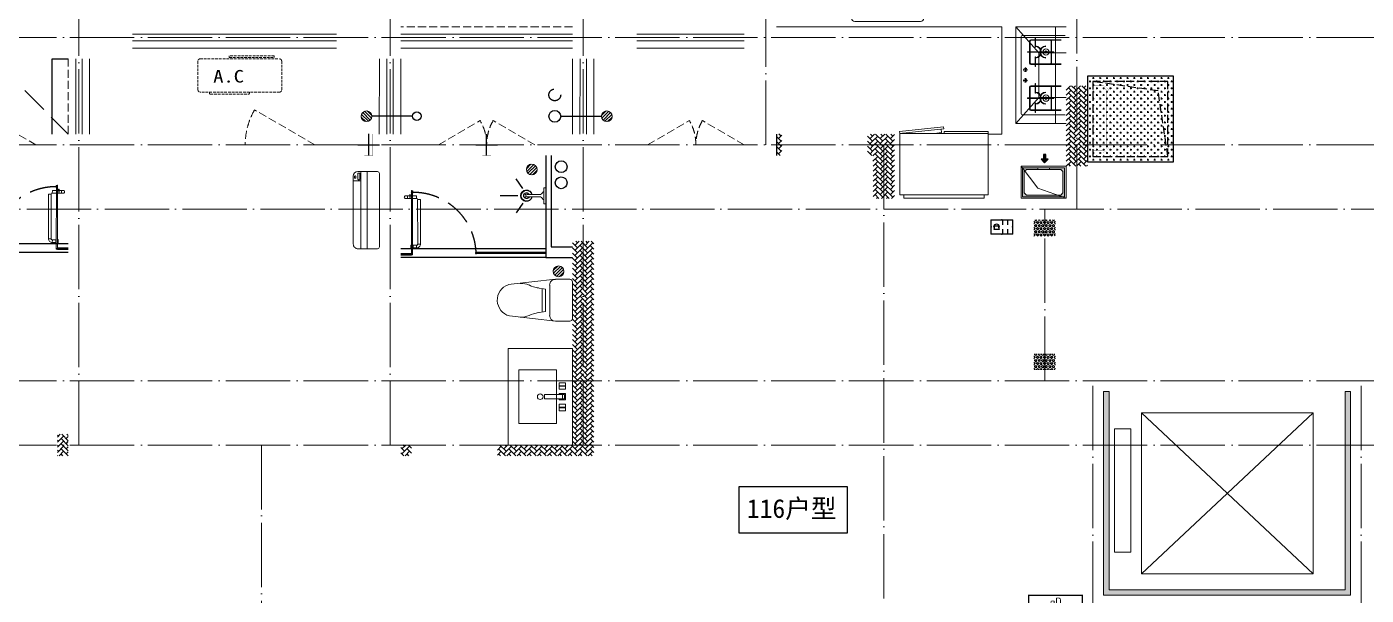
# Model space of a CAD drawing. Extents: x -518115 to 1124316, y -209821 to 1628073.
# Drawn here: x 854231 to 866713, y 677557 to 682857 of the extents above; entities that cross this region are included whole.
import ezdxf
from ezdxf.enums import TextEntityAlignment as Align

# ---------------------------------------------------------------- set-up
doc = ezdxf.new("R2010")
doc.units = 0
doc.header["$LTSCALE"] = 1000
doc.header["$MEASUREMENT"] = 0
for name, pattern in [('__DASH', [0.35, 0.25, -0.1]), ('DASH', [0.35, 0.25, -0.1]), ('DOTE', [2.42, 2, -0.2, 0.02, -0.2])]:
    doc.linetypes.add(name, pattern=pattern)
for name, color, linetype, lineweight in [('3.5方案汇报，与郭总、侯月琴确定户型_t8$0$STAIR', 2, 'Continuous', 18), ('DOTE', 19, 'DOTE', 9), ('EQUIP-消防', 3, 'Continuous', 20), ('LVTRY', 1, 'Continuous', 13), ('PUB_HATCH', 8, 'Continuous', 9), ('WINDOW', 144, 'Continuous', 15), ('填充', 251, 'Continuous', 5), ('平面-栏杆', 135, 'Continuous', 15), ('平面-看线', 45, 'Continuous', 15), ('平面-空调室内机', 176, 'Continuous', 9), ('平面-空调预留孔', 173, 'Continuous', 15), ('空调', 76, 'Continuous', 13), ('立面-洞口示意', 152, 'Continuous', 13)]:
    doc.layers.add(name, color=color, linetype=linetype, lineweight=lineweight)
for name, color, linetype in [('AH-FURNITURE', 1, 'Continuous'), ('EQUIP-安防', 3, 'Continuous'), ('IP-bath&kitchen-JOHNSON', 4, 'Continuous'), ('P-bath&kitchen-JOHNSON', 4, 'Continuous'), ('PUB_TEXT', 4, 'Continuous'), ('VPIPE-中水', 122, 'Continuous'), ('VPIPE-凝结', 150, 'Continuous'), ('VPIPE-废水', 31, 'Continuous'), ('VPIPE-雨水', 4, 'DASH'), ('保温', 6, 'Continuous'), ('卫生间', 6, 'Continuous'), ('建筑-排气道', 9, 'Continuous'), ('机电标识类', 1, 'Continuous'), ('看线', 251, 'Continuous')]:
    doc.layers.add(name, color=color, linetype=linetype)
doc.styles.add('_TEL_DIM', font='SIMPLEX', dxfattribs={"width": 0.8, "height": 3.5, "bigfont": 'HZTXT'})
doc.styles.add('DIM_FONT', font='SIMPLEX.shx', dxfattribs={"width": 0.56})
doc.styles.add('房间名称', font='TSSDENG', dxfattribs={"width": 0.8, "bigfont": 'HZTXT'})
doc.styles.add('黑体', font='')
doc.styles.get('黑体').set_extended_font_data('SimHei')
pattern_1 = [(45, (0, 0), (0, 47.4157523), [100.584, -33.528]), (135, (23.708, 23.708), (3e-15, 47.4157523), [100.584, -33.528])]
pattern_2 = [(90, (0, 0), (-16.49778, 1e-15), [9.525, -19.05]), (210, (0, 0), (8.24889, -14.2874966), [9.525, -19.05]), (150, (6e-16, 9.525), (-8.24889, -14.2874966), [9.525, -19.05])]

# ---------------------------------------------------------------- blocks, each defined once
blk = doc.blocks.new('DBDBDBDB')
at = {"layer": '保温', "linetype": 'Continuous', "ltscale": 10}
h = blk.add_hatch(dxfattribs=at)
h.set_pattern_fill('CROSS', color=5, scale=20, angle=90, style=0)
h.set_pattern_definition([(90, (0, 0), (-31.75, 31.75), [15.875, -47.625]), (180, (7.938, 7.937), (-31.75, -31.75), [15.875, -47.625])])
h.paths.add_polyline_path([(286317, 682397), (287117, 682397), (287117, 681597), (286317, 681597)])
at = {"color": 6}
blk.add_lwpolyline([(286317, 682397), (287117, 682397), (287117, 681597), (286317, 681597)], close=True, dxfattribs=at)
at = {"color": 6, "linetype": '__DASH', "ltscale": 0.3}
blk.add_lwpolyline([(286367, 682347), (287067, 682347), (287067, 681647), (286367, 681647)], close=True, dxfattribs=at)
blk.add_lwpolyline([(286367, 681647), (286459, 682259), (287067, 682347)], dxfattribs=at)
at = {"color": 2, "linetype": '__DASH', "ltscale": 0.2, "const_width": 1}
for points in [[(287067, 682307), (286977, 682307, 0.414214), (286917, 682247), (286917, 681747, 0.414214), (286977, 681687), (287067, 681687)], [(287067, 682287), (286977, 682287, 0.414214), (286937, 682247), (286937, 681747, 0.414214), (286977, 681707), (287067, 681707)]]:
    blk.add_lwpolyline(points, format="xyb", dxfattribs=at)
blk = doc.blocks.new('$lvtry$00000171')
for p, q in [((-74, 11), (-11, 74)), ((-70, -27), (27, 70)), ((-53, -53), (53, 53)), ((-27, -70), (70, 27)), ((11, -74), (74, -11))]:
    blk.add_line(p, q)
blk.add_circle((0, 0), 75)
blk.add_point((0, 0))
blk = doc.blocks.new('gsergvr')
at = {"layer": '平面-空调预留孔', "linetype": 'DASH', "ltscale": 0.1}
for p, q in [((34075, 17176), (34075, 17166)), ((34085, 17156), (34438, 17156)), ((34448, 17166), (34448, 17176))]:
    blk.add_line(p, q, dxfattribs=at)
blk.add_lwpolyline([(34729, 17176), (33989, 17176, -0.414214), (33969, 17196), (33969, 17466, -0.414214), (33989, 17486), (34729, 17486, -0.414214), (34749, 17466), (34749, 17196, -0.414214)], format="xyb", close=True, dxfattribs=at)
blk.add_lwpolyline([(34679, 17515), (34260, 17515), (34260, 17500), (34679, 17500)], close=True, dxfattribs=at)
for centre, start, end in [((34085, 17166), 180, 270), ((34438, 17166), 270, 0)]:
    blk.add_arc(centre, 10, start, end, dxfattribs=at)
at = {"layer": '平面-空调预留孔', "color": 251, "linetype": 'DASH', "ltscale": 0.1, "true_color": 0x636466, "style": '黑体', "width": 1.2}
blk.add_text('A.C', height=117, dxfattribs=at).set_placement((34111, 17265))
blk = doc.blocks.new('rtyryrtyeeretee')
at = {"layer": '平面-空调预留孔'}
blk.add_blockref('gsergvr', (635673, 326706), dxfattribs=at)
blk = doc.blocks.new('dongkong')
blk.add_wipeout([(-603756, 210771), (-603756, 210571), (-603836, 210571), (-603836, 210771)])
at = {"layer": '机电标识类', "color": 250, "linetype": 'DASH', "ltscale": 400}
for p, q in [((-603796, 210771), (-603796, 210571)), ((-603896, 210671), (-603696, 210671))]:
    blk.add_line(p, q, dxfattribs=at)
at = {"layer": '空调', "color": 6, "linetype": 'DASH', "const_width": 2}
blk.add_lwpolyline([(-603756, 210771), (-603756, 210571), (-603836, 210571), (-603836, 210771)], close=True, dxfattribs=at)
blk = doc.blocks.new('$equip$00002628')
at = {"linetype": 'Continuous'}
for p, q in [((-0.625, 0.415), (0.625, 0.415)), ((-0.625, -0.415), (-0.625, 0.415)), ((-0.472, 0.01), (-0.409, 0.01)), ((-0.446, -0.138), (-0.395, 0.058)), ((-0.395, 0.058), (-0.395, 0.058)), ((-0.395, 0.058), (-0.206, 0.058)), ((-0.206, 0.058), (-0.155, -0.138)), ((-0.191, 0.01), (-0.129, 0.01)), ((0.071, 0.129), (0.071, 0.415)), ((0.35, 0.129), (0.35, 0.415)), ((0.625, 0.415), (0.625, -0.415)), ((0.625, -0.415), (-0.625, -0.415)), ((-0.155, -0.138), (-0.446, -0.138)), ((0.071, -0.415), (0.071, -0.129)), ((0.35, -0.415), (0.35, -0.129))]:
    blk.add_line(p, q, dxfattribs=at)
at = {"const_width": 0.05}
blk.add_lwpolyline([(-0.625, 0.415), (0.625, 0.415), (0.625, -0.415), (-0.625, -0.415), (-0.625, 0.415), (0.625, 0.415)], dxfattribs=at)
at = {"linetype": 'Continuous'}
blk.add_arc((-0.3, -0.011), 0.173, 6.98974, 173.01026, dxfattribs=at)
for p in [(-0.625, 0), (0, 0.415), (0, -0.415), (0.625, 0)]:
    blk.add_point(p)
at = {"color": 7, "style": '_TEL_DIM', "flags": 1}
blk.add_attdef('A', text='', height=0.000025, dxfattribs=at).set_placement((0, 0), align=Align.MIDDLE_CENTER)
blk = doc.blocks.new('GDGRDGDRGDFD')
at = {"layer": 'EQUIP-消防', "const_width": 12.8}
blk.add_lwpolyline([(136867, 335508), (136367, 335508), (136367, 335348), (136867, 335348)], close=True, dxfattribs=at)
at = {"layer": 'PUB_TEXT', "color": 7, "true_color": 0xffffff, "style": '房间名称', "width": 0.8}
blk.add_text('qD', height=90, dxfattribs=at).set_placement((136565, 335396))
blk = doc.blocks.new('GHFHFHTFHCSDCS')
blk.add_blockref('GDGRDGDRGDFD', (319900, 33216))
at = {"layer": 'EQUIP-安防', "xscale": 160, "yscale": 160, "zscale": 160}
blk.add_blockref('$equip$00002628', (456017, 372157), dxfattribs=at)
blk = doc.blocks.new('rrrrrrrrrrrra')
for p, q in [((-112, 459), (-112, 324)), ((253, 484), (-87, 484)), ((278, 324), (278, 459)), ((-112, 324), (-64, -103)), ((-59, 271), (224, 271)), ((278, 324), (228, -116)), ((-21, 232), (-34, 154)), ((191, 200), (-26, 200)), ((186, 232), (-21, 232)), ((186, 232), (199, 154))]:
    blk.add_line(p, q)
for centre, radius, start, end in [((-87, 459), 25, 90, 180), ((253, 459), 25, 0, 90), ((-59, 324), 53.3, 180, 270), ((224, 324), 53.3, 270, 0), ((-323, 210), 294, 333.5369, 351.4828), ((488, 210), 294, 188.5172, 206.4631), ((149, -3), 224, 158.5202, 180), ((16, -3), 224, 0, 21.4798), ((84, -64), 153, 195.0773, 340.1181)]:
    blk.add_arc(centre, radius, start, end)
blk = doc.blocks.new('A$C1E0F638F')
for points in [[(500, 435), (500, 85), (0, 85), (0, 435)], [(270, 30), (230, 30), (230, 195), (270, 195)], [(120, 0), (180, 0), (180, 60), (120, 60)], [(147, 55), (153, 55), (153, 5), (147, 5)], [(230, 30), (270, 30), (270, 10), (230, 10)], [(380, 0), (320, 0), (320, 60), (380, 60)], [(353, 55), (347, 55), (347, 5), (353, 5)]]:
    blk.add_lwpolyline(points, close=True)
blk.add_lwpolyline([(270, 60), (280, 60), (280, 0), (220, 0), (220, 60), (230, 60)])
blk.add_circle((250, 236), 26)
blk = doc.blocks.new('135')
blk.add_hatch(color=256).paths.add_polyline_path([(5, 2), (4, -1), (-5, 2), (-4, 5)])
for p, q in [((-6, 19), (-3, 19)), ((-3, 19), (-6, 19)), ((-6, 3), (5, -2)), ((-6, 3), (-5, 3)), ((-5, 11), (-5, 31)), ((5, 11), (-5, 11)), ((5, 10), (-5, 10)), ((-5, 3), (-4, 6)), ((-4, 6), (5, 2)), ((0, 0), (0, 39)), ((6, 19), (3, 19)), ((3, 19), (6, 19)), ((4, -1), (5, 2)), ((5, 11), (5, 32)), ((4, -1), (6, -2))]:
    blk.add_line(p, q)
for centre, radius, start, end in [((6, 16), 13.5, 151.0147, 204.8403), ((13, 4), 20.5, 163.0924, 182.0012), ((-6, 4), 1, 184.2275, 248.4661), ((-5, 22), 0.5, 335.7643, 151.0147), ((4, 18), 9.42, 155.7643, 171.9773), ((9, 15), 14.6, 166.278, 198.0953), ((14, 4), 19.5, 163.7443, 182.5269), ((-5, 3), 0.5, 181.9385, 247.2597), ((5, 22), 0.5, 29.8425, 204.574), ((-6, 17), 11.7, 10.475, 24.574), ((-6, 15), 12.4, 338.6449, 16.0476), ((29, 7), 24, 172.9439, 199.2318), ((-6, 16), 13.4, 334.9111, 29.8425), ((26, 6), 20.6, 169.1454, 199.9526), ((6, -1), 1.17, 247.4597, 19.9526), ((6, -1), 0.5, 247.4597, 19.2318)]:
    blk.add_arc(centre, radius, start, end)
blk.add_open_spline([(-5, 31), (-4, 31), (-2, 33), (1, 29), (3, 31), (5, 32)], degree=3, knots=[0, 0, 0, 0, 3.066329, 6.218313, 11.124135, 11.124135, 11.124135, 11.124135])
blk = doc.blocks.new('SDFAWERAWER')
at = {"layer": 'LVTRY', "color": 1}
for p, q in [((593941, -1242210), (593784, -1242595)), ((593965, -1242220), (593807, -1242604)), ((593941, -1242210), (593965, -1242220)), ((593988, -1242191), (593978, -1242214)), ((594007, -1242226), (593978, -1242214)), ((594017, -1242203), (593988, -1242191)), ((594016, -1242220), (594027, -1242193)), ((594016, -1242220), (594022, -1242223)), ((594026, -1242204), (594018, -1242222)), ((594018, -1242222), (594021, -1242220)), ((594025, -1242211), (594021, -1242220)), ((594023, -1242221), (594022, -1242223)), ((594022, -1242223), (594024, -1242222)), ((594023, -1242211), (594030, -1242194)), ((594024, -1242221), (594024, -1242222)), ((594025, -1242211), (594031, -1242197)), ((594027, -1242193), (594033, -1242195)), ((594028, -1242234), (594078, -1242255)), ((594030, -1242194), (594031, -1242197)), ((594032, -1242197), (594033, -1242195)), ((594033, -1242195), (594034, -1242197)), ((594034, -1242198), (594034, -1242197)), ((594047, -1242201), (594036, -1242229)), ((594036, -1242229), (594039, -1242230)), ((594037, -1242211), (594088, -1242232)), ((594039, -1242230), (594045, -1242214)), ((594039, -1242230), (594042, -1242228)), ((594042, -1242228), (594051, -1242205)), ((594050, -1242202), (594043, -1242218)), ((594047, -1242201), (594050, -1242202)), ((594050, -1242202), (594051, -1242205)), ((594057, -1242246), (594067, -1242223)), ((593784, -1242595), (593807, -1242604)), ((593803, -1242641), (593813, -1242618)), ((593803, -1242641), (593833, -1242653)), ((593813, -1242618), (593842, -1242630)), ((593842, -1242630), (593833, -1242653)), ((593834, -1242656), (593833, -1242653)), ((593845, -1242629), (593834, -1242656)), ((593836, -1242657), (593834, -1242656)), ((593848, -1242630), (593836, -1242657)), ((593845, -1242629), (593842, -1242630)), ((593848, -1242630), (593845, -1242629)), ((593847, -1242662), (593858, -1242634)), ((593847, -1242662), (593850, -1242663)), ((593850, -1242663), (593861, -1242635)), ((593852, -1242662), (593862, -1242637)), ((593858, -1242634), (593861, -1242635)), ((593861, -1242635), (593862, -1242637))]:
    blk.add_line(p, q, dxfattribs=at)
blk.add_lwpolyline([(593823, -1242717), (594046, -1242174), (594037, -1242170), (593814, -1242713)], close=True, dxfattribs=at)
blk.add_arc((594075, -1242240), 15.3, 281.7932, 33.7019, dxfattribs=at)
for centre, major_axis, start_param, end_param in [((593974, -1242224), (3.93, 9.6), 0, 1.570796), ((593817, -1242608), (13.5, 33.1), 1.570796, 3.141593), ((593817, -1242608), (3.93, 9.6), 1.570796, 3.141593)]:
    blk.add_ellipse(centre, major_axis=major_axis, ratio=1, start_param=start_param, end_param=end_param, dxfattribs=at)
at = {"layer": 'P-bath&kitchen-JOHNSON', "color": 8, "linetype": 'DASH'}
blk.add_arc((593810, -1242714), 586, 67.5369, 157.1325, dxfattribs=at)
at = {"layer": 'LVTRY', "color": 1, "xscale": -1, "rotation": 157.7329157530927}
blk.add_blockref('135', (594045, -1242162), dxfattribs=at)
blk = doc.blocks.new('A$C5DCB2F21')
at = {"layer": 'IP-bath&kitchen-JOHNSON', "color": 8}
for p, q in [((-68, -213), (-158, -275)), ((68, -213), (158, -275)), ((0, -261), (0, -425))]:
    blk.add_line(p, q, dxfattribs=at)
at = {"layer": 'IP-bath&kitchen-JOHNSON', "color": 250}
for centre, major_axis, ratio, start_param, end_param in [((0, -179), (-51, 0), 0.990052, -1.36297, 4.504563), ((0, -178), (-26.8, 0), 0.994812, -1.167677, 4.309269)]:
    blk.add_ellipse(centre, major_axis=major_axis, ratio=ratio, start_param=start_param, end_param=end_param, dxfattribs=at)
at = {"layer": 'LVTRY', "color": 1}
for p, q in [((74, 0), (-74, 0)), ((-10, -174), (-10, -49)), ((11, -174), (11, -49))]:
    blk.add_line(p, q, dxfattribs=at)
blk.add_lwpolyline([(74, 0), (74, -16), (-74, -16), (-74, 0)], dxfattribs=at)
for points in [[(-26, -31, -0.364142), (-38, -16, -0.020495)], [(-10, -49, 0.214893), (-26, -31, 7.649644)], [(11, -49, -0.21439), (26, -31, -7.649644)], [(26, -31, 0.364142), (38, -16, 0.020495)]]:
    blk.add_lwpolyline(points, format="xyb", dxfattribs=at)
blk.add_arc((0, -174), 10.5, 180, 0, dxfattribs=at)
for centre, major_axis, ratio, start_param, end_param in [((0, -181), (53.6, 0), 0.987577, 1.76809, 7.656688), ((-12, -165), (0, 1.43), 0.85, -1.570796, 4.712389), ((-12, -189), (0, 1.43), 0.85, 4.712389, 10.995574), ((12, -165), (0, 1.43), 0.85, 4.712389, 10.995574), ((12, -189), (0, 1.43), 0.85, 4.712389, 10.995574)]:
    blk.add_ellipse(centre, major_axis=major_axis, ratio=ratio, start_param=start_param, end_param=end_param, dxfattribs=at)
blk = doc.blocks.new('DSGDFGF')
at = {"layer": 'IP-bath&kitchen-JOHNSON'}
for p, q in [((676542, 342985), (677892, 342985)), ((676542, 342950), (677192, 342950)), ((676542, 342940), (677192, 342940)), ((676542, 342905), (677892, 342905)), ((677192, 342940), (677192, 342950)), ((677892, 342940), (677792, 342940)), ((677792, 342930), (677792, 342940)), ((677892, 342930), (677792, 342930))]:
    blk.add_line(p, q, dxfattribs=at)
at = {"layer": 'IP-bath&kitchen-JOHNSON', "color": 8}
for points in [[(676542, 343855), (676542, 342905), (676292, 342905)], [(676492, 343855), (676492, 343005), (676292, 343005)]]:
    blk.add_lwpolyline(points, dxfattribs=at)
at = {"layer": 'LVTRY', "color": 1}
blk.add_lwpolyline([(676892, 341155), (676292, 341155), (676292, 342055), (676892, 342055)], close=True, dxfattribs=at)
at = {"layer": 'IP-bath&kitchen-JOHNSON'}
for name, p, rotation in [('A$C5DCB2F21', (676542, 343480), 90.00848852444699), ('SDFAWERAWER', (-342526, 1268091), 22.25976934310714)]:
    blk.add_blockref(name, p, dxfattribs=dict(at, rotation=rotation))
at = {"layer": 'LVTRY', "xscale": -0.6666666667107826, "yscale": 0.6666666667107826}
for p in [(676672, 343725), (676422, 342775)]:
    blk.add_blockref('$lvtry$00000171', p, dxfattribs=at)
at = {"layer": 'LVTRY', "color": 1, "extrusion": (0, 0, -1), "xscale": -1, "zscale": -1, "rotation": 270}
blk.add_blockref('rrrrrrrrrrrra', (-676776, 342423), dxfattribs=at)
at = {"layer": 'LVTRY', "color": 1, "xscale": -1, "rotation": 270}
blk.add_blockref('A$C1E0F638F', (676357, 341356), dxfattribs=at)
blk = doc.blocks.new('A$C001338C2')
for p, q in [((0, 249), (0, 22)), ((845, 304), (55, 304)), ((109, 215), (109, 304)), ((900, 22), (900, 249)), ((22, 0), (878, 0))]:
    blk.add_line(p, q)
at = {"lineweight": 5}
for p, q in [((900, 215), (0, 215)), ((900, 143), (0, 143))]:
    blk.add_line(p, q, dxfattribs=at)
for points in [[(89, 226), (22, 226, -0.414214), (17, 232), (17, 243, -0.414214), (22, 249), (89, 249, -0.414214), (95, 243), (95, 232, -0.414214)], [(73, 275), (57, 275, -0.414214), (51, 281), (51, 283, -0.414214), (57, 289), (73, 289, -0.414214), (79, 283), (79, 281, -0.414214)]]:
    blk.add_lwpolyline(points, format="xyb", close=True)
for centre, radius, start, end in [((55, 249), 55, 90, 180), ((845, 249), 55, 360, 90), ((22, 22), 22, 180, 270), ((878, 22), 22, 270, 360)]:
    blk.add_arc(centre, radius, start, end)
blk = doc.blocks.new('GDFGDGRD')
at = {"layer": '保温', "linetype": 'ByBlock', "ltscale": 10}
h = blk.add_hatch(dxfattribs=at)
h.set_pattern_fill('AR-HBONE', color=251, scale=55)
h.set_pattern_definition(pattern_1)
h.paths.add_polyline_path([(434617, 372724), (434417, 372724), (434416, 373474), (434616, 373474)])
h = blk.add_hatch(dxfattribs=at)
h.set_pattern_fill('AR-HBONE', color=251, scale=55)
h.set_pattern_definition(pattern_1)
h.paths.add_polyline_path([(436215, 372424), (436217, 373024), (436417, 373024), (436415, 372424)])
h = blk.add_hatch(dxfattribs=at)
h.set_pattern_fill('AR-HBONE', color=251, scale=55)
h.set_pattern_definition(pattern_1)
h.paths.add_polyline_path([(436417, 372824), (436417, 373024), (436467, 373024), (436467, 372824)])
h = blk.add_hatch(dxfattribs=at)
h.set_pattern_fill('AR-HBONE', color=251, scale=55)
h.set_pattern_definition(pattern_1)
h.paths.add_polyline_path([(437267, 372824), (437267, 373024), (437317, 373024), (437317, 372824)])
at = {"layer": '保温', "linetype": 'Continuous', "ltscale": 10}
h = blk.add_hatch(dxfattribs=at)
h.set_pattern_fill('HEX', color=251, scale=10, angle=90, style=0)
h.set_pattern_definition(pattern_2)
h.paths.add_polyline_path([(434917, 372074), (434717, 372074), (434716, 372224), (434916, 372224)])
at = {"layer": '保温', "linetype": 'ByBlock', "ltscale": 10}
h = blk.add_hatch(dxfattribs=at)
h.set_pattern_fill('AR-HBONE', color=251, scale=55)
h.set_pattern_definition(pattern_1)
h.paths.add_polyline_path([(439017, 370024), (439017, 372024), (439217, 372024), (439217, 370024)])
at = {"layer": '保温', "linetype": 'Continuous', "ltscale": 10}
h = blk.add_hatch(dxfattribs=at)
h.set_pattern_fill('HEX', color=251, scale=10, angle=90, style=0)
h.set_pattern_definition(pattern_2)
h.paths.add_polyline_path([(434917, 370824), (434717, 370824), (434716, 370974), (434916, 370974)])
at = {"layer": '保温', "linetype": 'ByBlock', "ltscale": 10}
h = blk.add_hatch(dxfattribs=at)
h.set_pattern_fill('AR-HBONE', color=251, scale=55)
h.set_pattern_definition(pattern_1)
h.paths.add_polyline_path([(439217, 370024), (439217, 370124), (439917, 370124), (439917, 370024)])
h = blk.add_hatch(dxfattribs=at)
h.set_pattern_fill('AR-HBONE', color=251, scale=55)
h.set_pattern_definition(pattern_1)
h.paths.add_polyline_path([(440717, 370024), (440717, 370124), (440817, 370124), (440817, 370024)])
h = blk.add_hatch(dxfattribs=at)
h.set_pattern_fill('AR-HBONE', color=251, scale=55)
h.set_pattern_definition(pattern_1)
h.paths.add_polyline_path([(443916, 370024), (443916, 370224), (444016, 370224), (444016, 370024)])
at = {"layer": '保温', "color": 251, "linetype": 'ByBlock', "ltscale": 10}
blk.add_line((437317, 373024), (437317, 372824), dxfattribs=at)
blk = doc.blocks.new('rtyg7uyhg')
at = {"layer": 'LVTRY'}
for p, q in [((193590, 45458), (193590, 45069)), ((194235, 45489), (193621, 45489)), ((193926, 45440), (193940, 45432)), ((194265, 45069), (194265, 45458)), ((193621, 45131), (193621, 45346)), ((193682, 45407), (193888, 45407)), ((193896, 45430), (193858, 45326)), ((193858, 45326), (193875, 45316)), ((193875, 45316), (193946, 45401)), ((194010, 45346), (194010, 45131)), ((194051, 45131), (194051, 45346)), ((194112, 45407), (194173, 45407)), ((194235, 45346), (194235, 45131)), ((193948, 45069), (193682, 45069)), ((194173, 45069), (194112, 45069)), ((193621, 45039), (194235, 45039))]:
    blk.add_line(p, q, dxfattribs=at)
for centre, radius in [((193866, 45438), 20.5), ((193989, 45438), 20.5), ((194071, 45438), 20.5), ((193815, 45238), 25.6), ((194137, 45238), 25.6)]:
    blk.add_circle(centre, radius, dxfattribs=at)
for centre, radius, start, end in [((193621, 45458), 30.7, 90, 180), ((193916, 45423), 20.5, 60, 159.4623), ((194235, 45458), 30.7, 360, 90), ((193682, 45346), 61.4, 90, 180), ((193930, 45414), 20.5, 320.5377, 60), ((193948, 45346), 61.4, 360, 90), ((194112, 45346), 61.4, 90, 180), ((194173, 45346), 61.4, 360, 90), ((193621, 45069), 30.7, 180, 270), ((193682, 45131), 61.4, 180, 270), ((193948, 45131), 61.4, 270, 360), ((194112, 45131), 61.4, 180, 270), ((194173, 45131), 61.4, 270, 360), ((194235, 45069), 30.7, 270, 360)]:
    blk.add_arc(centre, radius, start, end, dxfattribs=at)
at = {"layer": 'LVTRY', "style": 'DIM_FONT', "width": 0.8, "flags": 9}
for tag in ['YSIZE', 'XSIZE']:
    blk.add_attdef(tag, (193928, 45488), '', height=0.5, rotation=90, dxfattribs=at)
blk = doc.blocks.new('A$C60D053AF')
at = {"layer": 'AH-FURNITURE', "color": 8}
for p, q in [((233, -90), (128, -90)), ((233, -110), (128, -110)), ((193, -71), (328, -71)), ((193, -91), (328, -91)), ((245, -129), (245, -122)), ((265, -129), (265, -122)), ((342, -97), (370, -143)), ((356, -83), (384, -129)), ((255, -281), (255, -251)), ((255, -281), (393, -281)), ((393, -281), (393, -251))]:
    blk.add_line(p, q, dxfattribs=at)
for points in [[(170, -68, 1), (170, -94), (193, -94), (193, -68)], [(234, -251), (414, -251, 0.414214), (424, -241), (424, -111, 0.414214), (414, -101), (234, -101, 0.414214), (224, -111), (224, -241, 0.414214)], [(268, -122), (268, -107, 0.414214), (248, -87), (233, -87), (233, -113), (242, -113), (242, -122)], [(242, -152, 1), (268, -152), (268, -129), (242, -129)], [(384, -161, 1), (402, -143), (386, -127), (368, -145)]]:
    blk.add_lwpolyline(points, format="xyb", close=True, dxfattribs=at)
for centre, radius in [((100, -100), 30), ((255, -152), 15), ((255, -152), 10), ((393, -152), 15), ((393, -152), 10)]:
    blk.add_circle(centre, radius, dxfattribs=at)
for radius in [40, 20]:
    blk.add_arc((328, -111), radius, 45, 90, dxfattribs=at)
blk = doc.blocks.new('A-Kitchen-7')
at = {"layer": 'LVTRY'}
for p, q in [((-519, 780), (-7, 834)), ((-4, 811), (-515, 756)), ((-29, 767), (-35, 806)), ((-7, 834), (-4, 811)), ((-515, 756), (-519, 780)), ((515, 756), (-515, 756)), ((-515, 756), (-515, 40)), ((-486, 761), (-485, 756)), ((-29, 767), (-112, 756)), ((515, 780), (0, 780)), ((0, 756), (0, 780)), ((515, 756), (515, 780)), ((515, 40), (515, 756)), ((-515, 40), (515, 40))]:
    blk.add_line(p, q, dxfattribs=at)
blk.add_lwpolyline([(-469, 40), (-469, 0), (469, 0), (469, 40)], close=True, dxfattribs=at)
blk = doc.blocks.new('*U66')
h = blk.add_hatch(color=5)
h.set_gradient(color1=(0, 0, 255), rotation=180, tint=1)
h.paths.add_polyline_path([(0, 0), (-6.35, -6.35), (-6.35, -2.159), (-15, -2.159), (-15, 2.159), (-6.35, 2.159), (-6.35, 6.35)])
at = {"color": 0, "linetype": 'Continuous'}
blk.add_lwpolyline([(0, 0), (-6.35, -6.35), (-6.35, -2.159), (-15, -2.159), (-15, 2.159), (-6.35, 2.159), (-6.35, 6.35)], close=True, dxfattribs=at)
blk = doc.blocks.new('sgrsefv')
at = {"layer": 'PUB_HATCH'}
blk.add_hatch(color=256, dxfattribs=at).paths.add_polyline_path([(1112933, 840916), (1112933, 840646), (1113073, 840646), (1113073, 840661), (1112968, 840661), (1112948, 840681), (1112948, 840881), (1112968, 840901), (1113288, 840901), (1113308, 840881), (1113308, 840681), (1113288, 840661), (1113183, 840661), (1113183, 840646), (1113323, 840646), (1113323, 840916)])
at = {"layer": 'LVTRY', "color": 1}
for p, q in [((1113073, 840661), (1113073, 840646)), ((1113183, 840661), (1113183, 840646))]:
    blk.add_line(p, q, dxfattribs=at)
for points in [[(1112918, 840931), (1113338, 840931), (1113338, 840631), (1112918, 840631)], [(1112933, 840916), (1113323, 840916), (1113323, 840646), (1112933, 840646)], [(1113288, 840661), (1112968, 840661), (1112948, 840681), (1112948, 840881), (1112968, 840901), (1113288, 840901), (1113308, 840881), (1113308, 840681), (1113288, 840661)]]:
    blk.add_lwpolyline(points, close=True, dxfattribs=at)
at = {"layer": '立面-洞口示意'}
blk.add_lwpolyline([(1112918, 840931), (1113182, 840837), (1113338, 840631)], dxfattribs=at)
at = {"layer": '建筑-排气道', "xscale": -5, "yscale": 5, "zscale": 5, "rotation": 270}
blk.add_blockref('*U66', (1113118, 840599), dxfattribs=at)
blk = doc.blocks.new('FRSDFDGDGDRGDR')
at = {"layer": '平面-空调预留孔'}
for p, q in [((699612, 775044), (699612, 775441)), ((699619, 775448), (699746, 775448)), ((699746, 775448), (699746, 775355)), ((699720, 775342), (699720, 775143)), ((699727, 775349), (699740, 775349)), ((699746, 775037), (699619, 775037)), ((699727, 775136), (699740, 775136)), ((699746, 775130), (699746, 775037))]:
    blk.add_line(p, q, dxfattribs=at)
blk.add_lwpolyline([(699766, 775167), (699793, 775154), (699793, 775057), (699766, 775044), (699766, 775018), (699619, 775018, -0.414214), (699593, 775044), (699593, 775441, -0.414214), (699619, 775468), (699766, 775468), (699766, 775441), (699793, 775428), (699793, 775332), (699766, 775318)], format="xyb", close=True, dxfattribs=at)
for centre, radius in [((699740, 775332), 10.6), ((699740, 775243), 15.8), ((699740, 775154), 10.6)]:
    blk.add_circle(centre, radius, dxfattribs=at)
for centre, start, end in [((699619, 775441), 90, 180), ((699727, 775342), 90, 180), ((699740, 775355), 270, 360), ((699619, 775044), 180, 270), ((699727, 775143), 180, 270), ((699740, 775130), 0, 90)]:
    blk.add_arc(centre, 6.6, start, end, dxfattribs=at)
blk = doc.blocks.new('GDGDRGDRGRD')
at = {"layer": 'LVTRY', "color": 251}
for p, q in [((430081, 371515), (429865, 371758)), ((430335, 371758), (429865, 371758)), ((429865, 371758), (429865, 370858)), ((430235, 370858), (430235, 371758)), ((430335, 371515), (430081, 371515)), ((430081, 371515), (430081, 371100)), ((429865, 370858), (430081, 371100)), ((430081, 371100), (430335, 371100)), ((429865, 370858), (430335, 370858))]:
    blk.add_line(p, q, dxfattribs=at)
at = {"layer": 'LVTRY'}
for p, q in [((429915, 370948), (429915, 371668)), ((429925, 371678), (430325, 371678)), ((429995, 371628), (429995, 371418)), ((430000, 371628), (430000, 371418)), ((430290, 371638), (430005, 371638)), ((430290, 371633), (430005, 371633)), ((430045, 371658), (430045, 371568)), ((430050, 371658), (430045, 371658)), ((430050, 371568), (430050, 371658)), ((430195, 371418), (430195, 371628)), ((430200, 371418), (430200, 371628)), ((430235, 371668), (430235, 370948)), ((429975, 371526), (430102, 371526)), ((429975, 371521), (429975, 371526)), ((430102, 371521), (429975, 371521)), ((430045, 371568), (430050, 371568)), ((430045, 371388), (430045, 371478)), ((430045, 371478), (430050, 371478)), ((430050, 371478), (430050, 371388)), ((430220, 371526), (430092, 371526)), ((430092, 371526), (430092, 371521)), ((430092, 371521), (430220, 371521)), ((430102, 371526), (430102, 371521)), ((430220, 371521), (430220, 371526)), ((430235, 371100), (430235, 371515)), ((429935, 371358), (429974, 371358)), ((429955, 371339), (429955, 371378)), ((430005, 371413), (430290, 371413)), ((430005, 371408), (430290, 371408)), ((430050, 371388), (430045, 371388)), ((429935, 371258), (429974, 371258)), ((429955, 371239), (429955, 371278)), ((430045, 371228), (430045, 371138)), ((430050, 371228), (430045, 371228)), ((430050, 371138), (430050, 371228)), ((429995, 370988), (429995, 371198)), ((430000, 370988), (430000, 371198)), ((430005, 371208), (430290, 371208)), ((430005, 371203), (430290, 371203)), ((430045, 371138), (430050, 371138)), ((430195, 371198), (430195, 370988)), ((430200, 371198), (430200, 370988)), ((430102, 371096), (429975, 371096)), ((429975, 371096), (429975, 371091)), ((429975, 371091), (430102, 371091)), ((430290, 370983), (430005, 370983)), ((430290, 370978), (430005, 370978)), ((430045, 370958), (430045, 371048)), ((430045, 371048), (430050, 371048)), ((430050, 371048), (430050, 370958)), ((430092, 371091), (430092, 371096)), ((430092, 371096), (430220, 371096)), ((430220, 371091), (430092, 371091)), ((430102, 371091), (430102, 371096)), ((430220, 371096), (430220, 371091)), ((430325, 370938), (429925, 370938)), ((430050, 370958), (430045, 370958))]:
    blk.add_line(p, q, dxfattribs=at)
blk.add_lwpolyline([(429609, 370758), (429735, 370758), (429735, 371758), (427635, 371758)], dxfattribs=at)
for centre, radius in [((430147, 371523), 29.7), ((430147, 371523), 11.7), ((429955, 371358), 17), ((429955, 371258), 17), ((430147, 371093), 29.7), ((430147, 371093), 11.7)]:
    blk.add_circle(centre, radius, dxfattribs=at)
for centre, radius, start, end in [((429925, 371668), 10, 90, 180), ((430005, 371628), 10, 90, 180), ((430005, 371628), 5, 90, 180), ((430190, 371628), 10, 0, 90), ((430190, 371628), 5, 0, 90), ((430225, 371668), 10, 0, 90), ((430047, 371523), 56.7, 2.2742, 87.7258), ((430047, 371523), 52.2, 2.4704, 87.5296), ((430047, 371523), 56.7, 272.2742, 357.7258), ((430047, 371523), 52.2, 272.4704, 357.5296), ((430147, 371523), 56.7, 92.2742, 177.7258), ((430147, 371523), 56.7, 182.2742, 267.7258), ((430147, 371523), 52.2, 92.4704, 177.5296), ((430147, 371523), 52.2, 182.4704, 267.5296), ((430005, 371418), 10, 180, 270), ((430005, 371418), 5, 180, 270), ((430190, 371418), 5, 270, 0), ((430190, 371418), 10, 270, 0), ((430005, 371198), 10, 90, 180), ((430005, 371198), 5, 90, 180), ((430047, 371093), 56.7, 2.2742, 87.7258), ((430047, 371093), 52.2, 2.4704, 87.5296), ((430147, 371093), 56.7, 92.2742, 177.7258), ((430147, 371093), 52.2, 92.4704, 177.5296), ((430190, 371198), 10, 0, 90), ((430190, 371198), 5, 0, 90), ((430005, 370988), 10, 180, 270), ((430005, 370988), 5, 180, 270), ((430047, 371093), 56.7, 272.2742, 357.7258), ((430047, 371093), 52.2, 272.4704, 357.5296), ((430147, 371093), 56.7, 182.2742, 267.7258), ((430147, 371093), 52.2, 182.4704, 267.5296), ((430190, 370988), 5, 270, 0), ((430190, 370988), 10, 270, 0), ((429925, 370948), 10, 180, 270), ((430225, 370948), 10, 270, 0)]:
    blk.add_arc(centre, radius, start, end, dxfattribs=at)
at = {"xscale": -1, "rotation": 270}
blk.add_blockref('FRSDFDGDGDRGDR', (-345583, -327434), dxfattribs=at)
at = {"xscale": -1}
blk.add_blockref('rtyg7uyhg', (622600, 326770), dxfattribs=at)
for name, p, rotation in [('A$C60D053AF', (430135, 372358), 270), ('sgrsefv', (1543253, 1211090), 180)]:
    blk.add_blockref(name, p, dxfattribs=dict(rotation=rotation))
at = {"layer": 'LVTRY', "color": 1, "extrusion": (0, 0, -1), "xscale": -0.7999999999883585, "yscale": 0.7999999999883585, "zscale": -0.7999999999883585}
blk.add_blockref('A-Kitchen-7', (-429197, 370159), dxfattribs=at)
blk = doc.blocks.new('GDGDRGDGRD')
at = {"layer": 'IP-bath&kitchen-JOHNSON'}
for p, q in [((490533, 524228), (491883, 524228)), ((490533, 524193), (491183, 524193)), ((490533, 524183), (491183, 524183)), ((490533, 524148), (491883, 524148)), ((491183, 524183), (491183, 524193)), ((491883, 524183), (491783, 524183)), ((491783, 524173), (491783, 524183)), ((491883, 524173), (491783, 524173))]:
    blk.add_line(p, q, dxfattribs=at)
at = {"layer": 'IP-bath&kitchen-JOHNSON', "color": 8}
for points in [[(490533, 525048), (490533, 524148), (490283, 524148)], [(490483, 525048), (490483, 524248), (490283, 524248)]]:
    blk.add_lwpolyline(points, dxfattribs=at)
at = {"layer": 'LVTRY', "color": 1}
blk.add_lwpolyline([(490883, 522448), (490283, 522448), (490283, 523348), (490883, 523348)], close=True, dxfattribs=at)
at = {"layer": 'IP-bath&kitchen-JOHNSON'}
for name, p, rotation in [('A$C5DCB2F21', (490533, 524673), 90.008488524447), ('SDFAWERAWER', (-528536, 1449334), 22.25976934310711)]:
    blk.add_blockref(name, p, dxfattribs=dict(at, rotation=rotation))
at = {"layer": 'LVTRY', "xscale": -0.6666666667107826, "yscale": 0.6666666667107826}
for p in [(490663, 524918), (490413, 524018)]:
    blk.add_blockref('$lvtry$00000171', p, dxfattribs=at)
at = {"layer": 'LVTRY', "color": 1, "extrusion": (0, 0, -1), "xscale": -1, "zscale": -1, "rotation": 270}
blk.add_blockref('rrrrrrrrrrrra', (-490766, 523666), dxfattribs=at)
at = {"layer": 'LVTRY', "color": 1, "xscale": -1, "rotation": 270}
blk.add_blockref('A$C1E0F638F', (490347, 522649), dxfattribs=at)
blk = doc.blocks.new('A$C148B7D8E')
at = {"layer": '卫生间', "color": 159, "linetype": 'DASH', "true_color": 0x22346e}
blk.add_line((24300, 9000), (23400, 8100), dxfattribs=at)
blk = doc.blocks.new('HFHFTHFD')
at = {"layer": 'DOTE', "linetype": 'DOTE', "ltscale": 0.3}
for p, q in [((447417, 601749), (447417, 612949)), ((450317, 601749), (450317, 612949)), ((452117, 601749), (452117, 612949)), ((453817, 604549), (453817, 612949)), ((456717, 603949), (456717, 612949)), ((472617, 605549), (418617, 605549)), ((472617, 604549), (418617, 604549)), ((454917, 604549), (454917, 593449)), ((418617, 603949), (472617, 603949)), ((456417, 602349), (456417, 603949)), ((472617, 602349), (418617, 602349)), ((456867, 600249), (456867, 602349)), ((459367, 600249), (459367, 602349)), ((472617, 601749), (418617, 601749)), ((449117, 601749), (449117, 593449))]:
    blk.add_line(p, q, dxfattribs=at)

msp = doc.modelspace()

# ---------------------------------------------------------------- hatches: boundary and pattern name
at = {"layer": '填充'}
h = msp.add_hatch(dxfattribs=at)
h.set_pattern_fill('隔热材料02', color=256, scale=100, style=0)
h.set_pattern_definition([(0, (-333791.82, 68818.54), (0, 50), []), (0, (-333791.82, 68835.207), (0, 50), []), (270, (-333748.077, 68843.84), (50, -9e-15), [5.01775, -44.98225]), (270, (-333785.536, 68843.84), (50, -9e-15), [5.01775, -44.98225]), (90, (-333760.024, 68809.91), (-50, 3e-15), [5.01775, -44.98225]), (90, (-333773.59, 68809.91), (-50, 3e-15), [5.01775, -44.98225]), (180, (-333741.794, 68801.874), (-6e-15, -50), [50.02425, 0.02425]), (135, (-333755.75, 68804.383), (3e-15, 49.99987405), [4.268, -66.44275]), (116.56505, (-333708.77, 68807.4), (0.00011283, 49.99993342), [2.805, -108.9985]), (116.56505, (-333758.77, 68807.4), (0.00011283, 49.99993342), [2.805, -108.9985]), (153.43495, (-333700.734, 68801.874), (-0.0001128, 49.9999334), [5.61, -106.1935]), (153.43495, (-333750.734, 68801.874), (-0.0001128, 49.9999334), [5.61, -106.1935]), (63.43495, (-333710.024, 68814.927), (-0.00011283, 49.99993342), [26.714, -85.0895]), (63.43495, (-333760.024, 68814.927), (-0.00011283, 49.99993342), [26.714, -85.0895]), (116.56505, (-333698.077, 68843.839), (0.00011283, 49.99993342), [2.805, -108.9985]), (116.56505, (-333748.077, 68843.839), (0.00011283, 49.99993342), [2.805, -108.9985]), (135, (-333749.33, 68846.347), (3e-15, 49.99987405), [4.268, -66.44275]), (153.43495, (-333702.35, 68849.365), (-0.0001128, 49.9999334), [5.61, -106.1935]), (153.43495, (-333752.35, 68849.365), (-0.0001128, 49.9999334), [5.61, -106.1935]), (45, (-333784.28, 68846.347), (0, 49.99987405), [4.268, -66.44275]), (63.43495, (-333735.536, 68843.839), (-0.00011283, 49.99993342), [2.805, -108.9985]), (63.43495, (-333785.536, 68843.839), (-0.00011283, 49.99993342), [2.805, -108.9985]), (26.56505, (-333731.264, 68849.365), (0.0001128, 49.9999334), [5.61, -106.1935]), (26.56505, (-333781.264, 68849.365), (0.0001128, 49.9999334), [5.61, -106.1935]), (116.56505, (-333723.59, 68814.927), (0.00011283, 49.99993342), [26.714, -85.0895]), (116.56505, (-333773.59, 68814.927), (0.00011283, 49.99993342), [26.714, -85.0895]), (45, (-333777.86, 68804.383), (0, 49.99987405), [4.268, -66.44275]), (63.43495, (-333724.843, 68807.4), (-0.00011283, 49.99993342), [2.805, -108.9985]), (63.43495, (-333774.843, 68807.4), (-0.00011283, 49.99993342), [2.805, -108.9985]), (26.56505, (-333732.88, 68801.874), (0.0001128, 49.9999334), [5.61, -106.1935]), (26.56505, (-333782.88, 68801.874), (0.0001128, 49.9999334), [5.61, -106.1935])])
h.paths.add_polyline_path([(864316.6, 679457.2), (864266.6, 679457.2), (864266.6, 677557.2), (866566.6, 677557.2), (866566.6, 679457.2), (866516.6, 679457.2), (866516.6, 677607.2), (864316.6, 677607.2)])

# ---------------------------------------------------------------- linework, layer by layer
at = {"color": 1}
msp.add_lwpolyline([(860869.5, 678570.3), (861875.5, 678570.3), (861875.5, 678134.3), (860869.5, 678134.3)], close=True, dxfattribs=at)
at = {"layer": '3.5方案汇报，与郭总、侯月琴确定户型_t8$0$STAIR'}
for p, q in [((866218.5, 679257.2), (864618.5, 677757.2)), ((864618.5, 679257.2), (866218.5, 677757.2))]:
    msp.add_line(p, q, dxfattribs=at)
for points in [[(866218.5, 677757.2), (866218.5, 679257.2), (864618.5, 679257.2), (864618.5, 677757.2)], [(864518.5, 677957.2), (864518.5, 679107.2), (864368.5, 679107.2), (864368.5, 677957.2)]]:
    msp.add_lwpolyline(points, close=True, dxfattribs=at)
at = {"layer": 'VPIPE-中水', "linetype": 'Continuous'}
for centre in [(859211.4, 681552.2), (859211.4, 681402.2)]:
    msp.add_circle(centre, 55, dxfattribs=at)
at = {"layer": 'VPIPE-凝结', "ltscale": 0.1}
for p, q in [((857826.6, 682022.7), (857446.6, 682022.7)), ((859206.6, 682022.7), (859586.6, 682022.7))]:
    msp.add_line(p, q, dxfattribs=at)
at = {"layer": 'VPIPE-凝结'}
msp.add_circle((857866.6, 682022.7), 40, dxfattribs=at)
at = {"layer": 'VPIPE-废水'}
msp.add_circle((859151.6, 682022.2), 55, dxfattribs=at)
at = {"layer": 'VPIPE-雨水'}
msp.add_circle((859151.6, 682222.2), 55, dxfattribs=at)
at = {"layer": 'WINDOW', "color": 250, "linetype": 'DASH', "ltscale": 0.3}
for points in [[(856916.6, 681757.2), (856353.4, 682081.8, 0.1314846), (856266.6, 681757.2)], [(854316.7, 681757.2), (853926.9, 681982.1, 0.1316053), (853866.7, 681757.2)], [(860016.6, 681757.2), (860406.3, 681982.1, -0.1316053), (860466.6, 681757.2)], [(860916.6, 681757.2), (860526.8, 681982.1, 0.1316053), (860466.6, 681757.2)]]:
    msp.add_lwpolyline(points, format="xyb", dxfattribs=at)
at = {"layer": '填充'}
msp.add_lwpolyline([(864316.6, 679457.2), (864266.6, 679457.2), (864266.6, 677557.2), (866566.6, 677557.2), (866566.6, 679457.2), (866516.6, 679457.2), (866516.6, 677607.2), (864316.6, 677607.2)], close=True, dxfattribs=at)
at = {"layer": '平面-栏杆'}
for points in [[(857116.6, 682787.2), (855216.6, 682787.5)], [(859316.6, 682787.2), (857716.6, 682787.5)], [(860916.6, 682787.3), (859916.6, 682787.5)], [(857116.6, 682727.2), (855216.6, 682727.5)], [(859316.6, 682727.2), (857716.6, 682727.5)], [(860916.6, 682727.3), (859916.6, 682727.5)], [(854686.9, 682557.2), (854686.6, 681857.2)], [(854746.9, 682557.2), (854746.6, 681857.2)], [(857586.6, 682557.2), (857586.3, 681857.2)], [(857646.6, 682557.2), (857646.3, 681857.2)], [(859386.6, 682557.2), (859386.3, 681857.2)], [(859446.6, 682557.2), (859446.3, 681857.2)]]:
    msp.add_lwpolyline(points, dxfattribs=at)
at = {"layer": '平面-看线', "linetype": 'DASH', "ltscale": 0.3}
msp.add_line((854616.6, 681857.2), (854616.9, 682557.2), dxfattribs=at)
at = {"layer": '平面-看线'}
for p, q in [((857516.3, 681857.2), (857516.6, 682557.2)), ((859316.3, 681857.2), (859316.6, 682557.2))]:
    msp.add_line(p, q, dxfattribs=at)
at = {"layer": '平面-看线', "linetype": 'DASH', "ltscale": 0.3}
msp.add_lwpolyline([(859316.6, 682857.2), (857716.6, 682857.2)], dxfattribs=at)
at = {"layer": '平面-看线'}
for points in [[(854816.9, 682557.2), (854816.6, 681857.2)], [(855216.6, 682657.2), (857116.6, 682657.2)], [(857716.6, 682557.2), (857716.3, 681857.2)], [(859316.6, 682657.2), (857716.6, 682657.2)], [(859516.6, 682557.2), (859516.3, 681857.2)], [(860916.6, 682657.2), (859916.6, 682657.2)]]:
    msp.add_lwpolyline(points, dxfattribs=at)
at = {"layer": '看线', "color": 202, "ltscale": 0.5}
msp.add_lwpolyline([(854466.9, 681857.2), (854466.9, 682557.2), (854616.9, 682557.2)], dxfattribs=at)

# ---------------------------------------------------------------- block references
for name, p in [('GDGDRGDRGRD', (433581.8, 311098.8)), ('rtyryrtyeeretee', (186184.5, 338366.1)), ('GDGDRGDGRD', (362734.1, 156608.7)), ('GHFHFHTFHCSDCS', (407300, 308833.4))]:
    msp.add_blockref(name, p)
at = {"xscale": -1}
msp.add_blockref('DBDBDBDB', (1151233.2, 0), dxfattribs=at)
at = {"layer": 'LVTRY', "yscale": 0.6666666667107825}
for p, xscale, rotation in [((857396.6, 682022.7), 0.6666666667107825, 269.9999999939778), ((859636.6, 682022.7), -0.6666666667107825, 90.00000000602213)]:
    msp.add_blockref('$lvtry$00000171', p, dxfattribs=dict(at, xscale=xscale, rotation=rotation))
at = {"layer": '平面-空调预留孔', "xscale": -0.8000000000465648, "yscale": 0.8000000000465648, "zscale": 0.8000000000465646, "rotation": 89.99999976656984}
msp.add_blockref('A$C001338C2', (857516.6, 681507.4), dxfattribs=at)

# ---------------------------------------------------------------- texts
at = {"color": 1, "style": '黑体'}
msp.add_text('116户型', height=175, dxfattribs=at).set_placement((860941.6, 678278.1))

# ---------------------------------------------------------------- next in the draw order: block references
at = {"layer": '平面-空调室内机', "ltscale": 0.3}
msp.add_blockref('dongkong', (1461212.8, 471086.5), dxfattribs=at)

# ---------------------------------------------------------------- next in the draw order: block references
at = {"xscale": -1}
msp.add_blockref('DSGDFGF', (1535608.9, 337801.8), dxfattribs=at)

# ---------------------------------------------------------------- next in the draw order: block references
at = {"layer": '平面-空调室内机', "ltscale": 0.3, "xscale": -1, "rotation": 180}
msp.add_blockref('dongkong', (1462312.6, 892428), dxfattribs=at)

# ---------------------------------------------------------------- next in the draw order: linework, layer by layer
at = {"layer": 'WINDOW', "color": 250, "linetype": 'DASH', "ltscale": 0.3}
for points in [[(858066.7, 681757.2), (858456.4, 681982.1, -0.1316053), (858516.7, 681757.2)], [(858966.7, 681757.2), (858576.9, 681982.1, 0.1316053), (858516.7, 681757.2)]]:
    msp.add_lwpolyline(points, format="xyb", dxfattribs=at)

# ---------------------------------------------------------------- next in the draw order: block references
msp.add_blockref('HFHFTHFD', (407300, 77208.4))
at = {"xscale": -1}
for name, p in [('A$C148B7D8E', (878016.6, 673757.2)), ('GDFGDGRD', (1298533.2, 308833.4))]:
    msp.add_blockref(name, p, dxfattribs=at)

doc.saveas('drawing.dxf')
